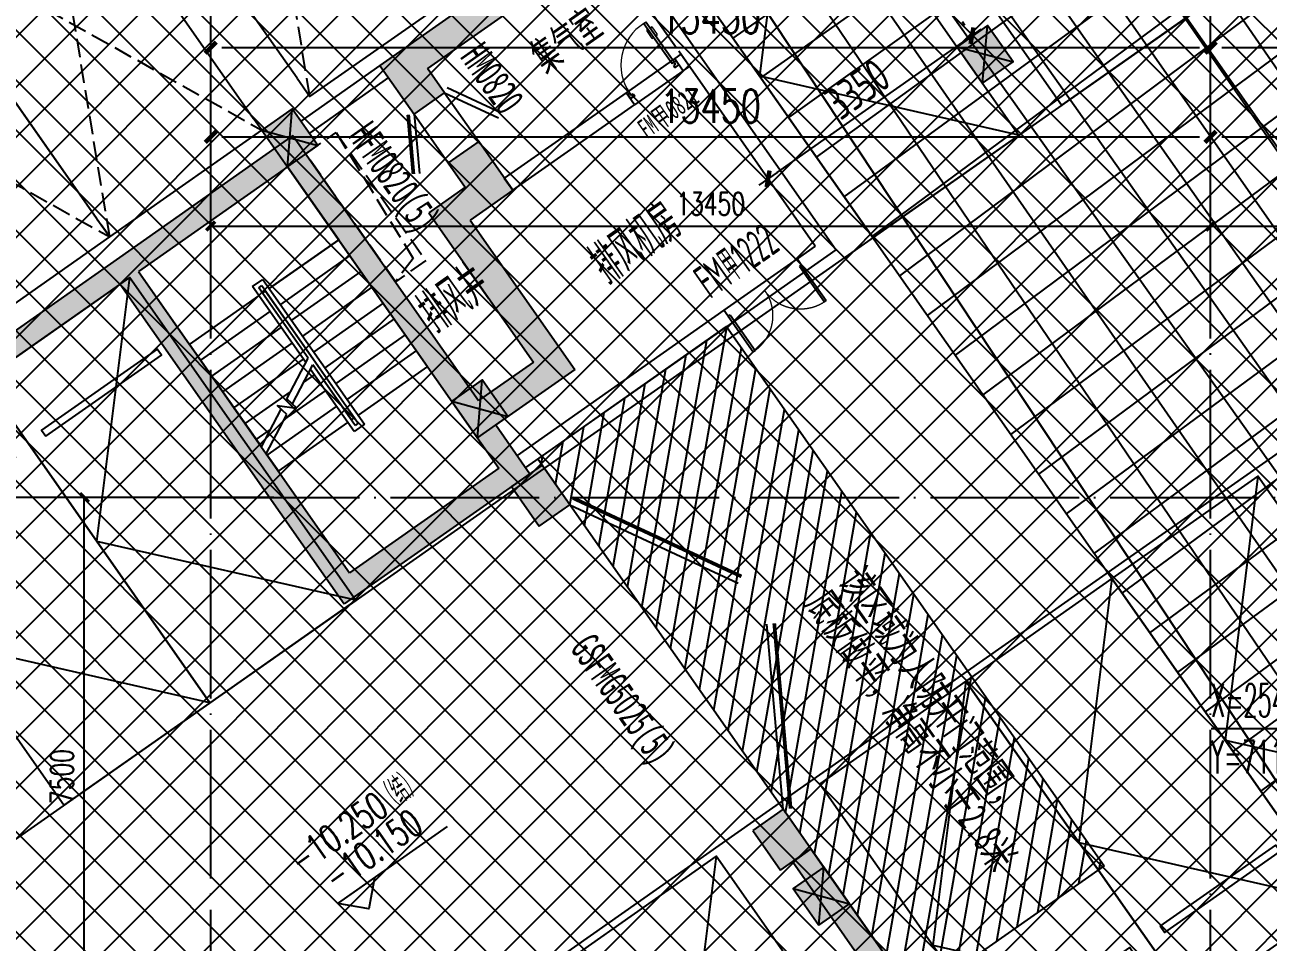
# Model space of a CAD drawing. Header units: millimetres. Extents: x 12325263 to 13848842, y -1463133 to 573208.
# Drawn here: x 12542347 to 12559070, y -1058862 to -1046532 of the extents above; entities that cross this region are included whole.
import ezdxf
from ezdxf.enums import TextEntityAlignment as Align
from ezdxf.xclip import XClip

# ---------------------------------------------------------------- set-up
doc = ezdxf.new("R2010")
doc.units = ezdxf.units.MM
doc.header["$LTSCALE"] = 1000
doc.header["$XCLIPFRAME"] = 0
for name, pattern in [('-2F平面$0$DASH', [0.35, 0.25, -0.1]), ('DASH', [0.35, 0.25, -0.1]), ('DOTE', [2.4200000000000004, 2, -0.2, 0.02, -0.2])]:
    doc.linetypes.add(name, pattern=pattern)
doc.layers.add('-2F平面$0$A-轨迹线', color=8, linetype='Continuous', plot=False)
doc.layers.add('地下室柱网$0$9', color=8, linetype='Continuous', plot=False)
for name, color, linetype in [('-2F平面$0$DIM-ELEV', 3, 'Continuous'), ('-2F平面$0$PARTS-CAR-机械车位', 9, 'Continuous'), ('-2F平面$0$WALL-SHATCH', 8, 'Continuous'), ('-3F平面$0$PARTS-CAR商业', 160, 'Continuous'), ('08#9#1$0$围墙', 34, 'Continuous'), ('A-AXIS', 16, 'DOTE'), ('A-WALL-PATT', 8, 'Continuous'), ('A_WALL(防火墙)', 151, 'Continuous'), ('AXIS', 3, 'Continuous'), ('DIM-PUB-4', 3, 'Continuous'), ('DIM_COOR', 7, 'Continuous'), ('DRWD-DOOR', 2, 'Continuous'), ('DRWD-F-TEXT', 142, 'Continuous'), ('JZ-降板', 1, 'Continuous'), ('PARTS-HOLE', 3, 'Continuous'), ('PUB-TEXT', 7, 'Continuous'), ('PUB_DIM', 83, 'Continuous'), ('PUB_HATCH', 8, 'Continuous'), ('PUB_TEXT', 7, 'Continuous'), ('ROAD-LINE', 20, 'Continuous'), ('WALL', 5, 'Continuous'), ('WINDOW_TEXT', 7, 'Continuous'), ('人防墙', 6, 'Continuous'), ('人防平时标注', 42, 'Continuous'), ('人防门', 60, 'Continuous'), ('人防门编号', 73, 'Continuous'), ('地下室柱网$0$0q-柱0', 8, 'Continuous'), ('地下室柱网$0$0q-柱填充', 8, 'Continuous')]:
    doc.layers.add(name, color=color, linetype=linetype)
doc.layers.add('人防文字', color=3, linetype='Continuous', lineweight=15)
doc.styles.add('-2F平面$0$Standard', font='simplex.shx', dxfattribs={"bigfont": 'gbcbig.shx'})
doc.styles.add('_TCH_DIM', font='SIMPLEX.shx', dxfattribs={"width": 0.7, "bigfont": 'GBCBIG.shx'})
doc.styles.add('_TCH_DIM_T3', font='SIMPLEX.shx', dxfattribs={"width": 0.7058823529411765, "bigfont": 'GBCBIG.shx'})
doc.styles.add('hztxt', font='gbenor.shx', dxfattribs={"width": 0.7, "bigfont": 'gbcbig.shx'})
doc.styles.get("Standard").update_dxf_attribs({"font": 'gbenor.shx', "bigfont": 'gbcbig.shx'})
doc.styles.add('YQ_DIM', font='SUPEROS.SHX', dxfattribs={"width": 0.8, "bigfont": 'HZDX.SHX'})
doc.styles.add('标注宋体', font='', dxfattribs={"width": 0.6})
doc.styles.get('标注宋体').set_extended_font_data('NSimSun')
doc.dimstyles.new('_TCH_ARCH&&120', dxfattribs={"dimtxt": 306, "dimasz": 120, "dimexe": 300, "dimexo": 360, "dimgap": 147, "dimtad": 1, "dimdec": 0, "dimzin": 0, "dimdsep": 46, "dimtxsty": '_TCH_DIM_T3', "dimblk": 'ARCHTICK', "dimcen": 0.09, "dimclrt": 7, "dimazin": 2, "dimtfac": 1, "dimtdec": 0, "dimtix": 1, "dimtmove": 2, "dimatfit": 3, "dimfxl": 1, "dimfxlon": 1, "dimtolj": 1, "dimtzin": 0, "dimarcsym": 0})
doc.dimstyles.new('_TCH_ARCH&&150', dxfattribs={"dimtxt": 446.25, "dimasz": 150, "dimexe": 375, "dimexo": 450, "dimgap": 189.375, "dimtad": 1, "dimdec": 0, "dimzin": 0, "dimdsep": 46, "dimtxsty": '_TCH_DIM_T3', "dimblk": 'asdggshdfhsg_ArchTick', "dimcen": 0.09, "dimclrt": 7, "dimazin": 2, "dimtfac": 1, "dimtdec": 0, "dimtix": 1, "dimtmove": 2, "dimatfit": 3, "dimfxl": 1, "dimtolj": 1, "dimtzin": 0, "dimarcsym": 0})
doc.dimstyles.new('yq150', dxfattribs={"dimscale": 150, "dimtxt": 3, "dimasz": 1, "dimexe": 1.5, "dimexo": 2, "dimgap": 0.5, "dimtad": 1, "dimdec": 0, "dimdsep": 46, "dimtxsty": 'YQ_DIM', "dimblk": 'adgshgYQTICK', "dimcen": 0, "dimclrd": 256, "dimclre": 256, "dimclrt": 7, "dimadec": 1, "dimazin": 2, "dimtfac": 1, "dimtdec": 0, "dimtix": 1, "dimtmove": 2, "dimatfit": 2, "dimfxl": 1, "dimtolj": 1, "dimtzin": 0, "dimarcsym": 0})

# ---------------------------------------------------------------- blocks, each defined once
blk = doc.blocks.new('asdgafgfasdfagfagasdgagadfgsdhgd$DorLib2D$00000197')
at = {"color": 0}
for p, q in [((-0.5000000000020535, 0.3125000000058158), (0.3660254037822774, 0.8125000000058442)), ((-0.5500000000021537, -0.3991025403811186), (0.3160254037824011, -0.8991025403810973)), ((-0.5000000000020535, -0.3125000000026574), (0.3660254037822774, -0.8125000000026894))]:
    blk.add_line(p, q, dxfattribs=at)
at = {"color": 0, "const_width": 0.0625}
blk.add_lwpolyline([(-0.5500000000021537, 0.3991025403842698), (0.3160254037824011, 0.899102540384245)], dxfattribs=at)
blk = doc.blocks.new('asdgafgfasdfagfagasdgagadfgsdhgd$DorLib2D$00000009')
for p, q in [((0.4128784780300046, 0.9052619659617922), (0.4128784780300046, 0.08070055595349494)), ((0.4541065485304194, 0.9052619659617922), (0.4128784780300046, 0.9052619659617922)), ((0.4541065485304194, 0.08070055595349494), (0.4541065485304194, 0.9052619659617922)), ((0.4128784780300046, 0.7821568824082695), (0.3780038555081039, 0.7821568824082694)), ((0.4889811710523202, 0.7821568824082694), (0.4541065485304194, 0.7821568824082695)), ((0.4128784780300046, 0.6235084014994399), (0.3780038555081039, 0.6235084014994398)), ((0.4889811710523202, 0.6235084014994398), (0.4541065485304194, 0.6235084014994399)), ((-0.4941390729791224, 0.08070055595349494), (-0.4529110024787076, 0.08070055595349494)), ((-0.4941390729791224, -0.001755585047334795), (-0.4941390729791224, 0.08070055595349494)), ((-0.4529110024787076, 0.08070055595349494), (-0.4529110024787076, 0.03947248545308008)), ((-0.4529110024787076, 0.03947248545308008), (-0.4116829319782927, 0.03947248545308008)), ((-0.4116829319782927, 0.03947248545308008), (-0.4116829319782927, -0.001755585047334795)), ((0.4128784780300046, 0.08070055595349494), (0.4541065485304194, 0.08070055595349494)), ((0.4541065485304194, 0.03947248545308008), (0.4128784780300046, 0.03947248545308008)), ((0.4128784780300046, 0.03947248545308008), (0.4128784780300046, -0.001755585047334795)), ((0.4953346190308343, 0.08070055595349494), (0.4541065485304194, 0.08070055595349494)), ((0.4541065485304194, 0.08070055595349494), (0.4541065485304194, 0.03947248545308008)), ((0.4953346190308343, -0.001755585047334795), (0.4953346190308343, 0.08070055595349494)), ((-0.4941390729791224, -0.001755585047334795), (-0.4941390729791224, -0.001755585047334795)), ((-0.4116829319782927, -0.001755585047334795), (-0.4941390729791224, -0.001755585047334795)), ((0.4128784780300046, -0.001755585047334795), (0.4953346190308343, -0.001755585047334795)), ((0.4953346190308343, -0.001755585047334795), (0.4953346190308343, -0.001755585047334795))]:
    blk.add_line(p, q)
at = {"lineweight": 13}
for p, q in [((0.3780038555081039, 0.7821568824082694), (0.3780038555081039, 0.6235084014994398)), ((0.4889811710523202, 0.7821568824082694), (0.4889811710523202, 0.6235084014994398))]:
    blk.add_line(p, q, dxfattribs=at)
blk.add_arc((0.3716497624938499, 0.08173193500353383), 0.8245614100082972, 87.13397114007623, 180.0716668053313, dxfattribs=at)
blk = doc.blocks.new('asdgafgfasdfagfagasdgagadfgsdhgd$DorLib2D$00000211')
at = {"color": 0}
for p, q in [((-0.4999999999998872, 0.04999999999998384), (-0.0669872981076951, 0.299999999999979)), ((0.5000000000001146, 0.05000000000001181), (0.06698729810792248, 0.3000000000000083))]:
    blk.add_line(p, q, dxfattribs=at)
at = {"color": 0, "const_width": 0.01}
for points in [[(-0.509999999999887, 0.06732050807566958), (-0.07698729810769844, 0.31732050807565)], [(0.5100000000001126, 0.06732050807569756), (0.07698729810792404, 0.3173205080756794)]]:
    blk.add_lwpolyline(points, dxfattribs=at)
blk = doc.blocks.new('asdgafgf20230228-rf2')
at = {"layer": 'PUB_HATCH'}
for points in [[(-7683.509828091276, 83365.8009478415), (-7975.595553809568, 83478.52833959513), (-24473.22306359903, 71909.05570535014), (-23834.18720723913, 71868.64316059068), (-7645.017180182625, 83221.80042444746)], [(-24473.22306359903, 71909.05570535014), (-24013.89818449258, 71254.07591312521), (-23604.52873756889, 71541.1589253802), (-23834.18720723913, 71868.64316059068)], [(-25717.27642477844, 70548.06848391441), (-25643.90661884039, 70965.93851883309), (-27977.31109477595, 69329.56630655183), (-27889.76872960066, 69146.67998054838), (-27723.18671303691, 69141.36172137634)], [(-25643.90661884039, 70965.93851883309), (-25717.27642477844, 70548.06848391441), (-23219.62343275087, 66986.57377295043), (-23094.15448596408, 67155.99016380796), (-23146.25458727237, 67404.44517742353)], [(-22685.86307442742, 70231.17666110769), (-23145.19591796089, 70886.16781030233), (-23554.56536488458, 70599.08479804732), (-23324.89893080385, 70271.58920589069)], [(-22685.86307442742, 70231.17666110769), (-23324.89893080385, 70271.58920589069), (-23816.15228884889, 69927.08256223482), (-23258.98758222218, 69829.2553361054)], [(-23258.98758222218, 69829.2553361054), (-23816.15228884889, 69927.08256223482), (-22409.42080180096, 67921.17270738685), (-21852.25609514173, 67823.34548121106)], [(-27889.76872960065, 69146.67998054838), (-27977.31109477601, 69329.56630655179), (-51597.92745954044, 52764.8769631898), (-51016.30820559776, 52806.33830780312), (-27968.80838098908, 68969.11191371699)], [(-27889.76872960065, 69146.67998054839), (-27968.80838098908, 68969.11191371699), (-24954.40079407765, 64670.75793420112), (-24881.03098816707, 65088.62796916491), (-27723.18671303691, 69141.36172137634)], [(-21852.25609514173, 67823.34548121106), (-22409.42080180096, 67921.17270738685), (-23146.25458727237, 67404.44517742353), (-23094.15448597405, 67155.99016382219), (-22916.58543789892, 67076.95154109258)], [(-23094.15448597405, 67155.99016382219), (-23219.62343272095, 66986.57377290777), (-22875.12069998246, 66495.33473217725), (-22457.24716998234, 66421.96431266522), (-22916.58543789892, 67076.95154109258)], [(-22457.24716998234, 66421.96431266522), (-22875.12069998246, 66495.33473217725), (-24881.03098816707, 65088.62796916491), (-24954.40079407765, 64670.75793420112)], [(-22702.87746138402, 66249.70845727486), (-22329.66889751876, 65717.51652340112), (-21920.29672990512, 66004.59565601674), (-22293.5052937704, 66536.78758989047)], [(-18676.31219438341, 61378.70394138019), (-19049.50540374905, 61910.87397988055), (-19458.87757136269, 61623.79484726493), (-19085.68436199703, 61091.62480876459)], [(-18921.93213467569, 61206.45167030124), (-17285.80664044887, 58873.45291379686), (-17040.18684356432, 59045.70538947831), (-18676.31233779113, 61378.70414598269)]]:
    blk.add_hatch(color=256, dxfattribs=at).paths.add_polyline_path(points)
at = {"layer": '人防平时标注'}
h = blk.add_hatch(dxfattribs=at)
h.set_pattern_fill('ANSI31', color=8, scale=150, angle=-144.9592937361118)
h.set_pattern_definition([(260.0407062638881, (6175280.889352258, 8060776.246489499), (234.5366644319632, -41.1833541874465), [])])
h.paths.add_polyline_path([(-14731.48329288699, 61152.67402693257), (-17269.59073232673, 59372.7834056078), (-22350.87409842201, 66618.69623087323), (-19812.78884210251, 68398.6071878483)])
at = {"layer": '人防墙'}
for p, q in [((-7975.595553809568, 83478.52833959513), (-24473.22306359903, 71909.05570535014)), ((-7645.017180182625, 83221.80042444746), (-23834.18720723913, 71868.64316059068)), ((-20426.35339983368, 72060.00597111127), (-20508.22728968847, 72002.58936838016)), ((-20508.22728968847, 72002.58936838016), (-20393.39408485281, 71838.84158956421)), ((-20311.520194998, 71896.2581922953), (-20426.35339983368, 72060.00597111127)), ((-24473.22306359903, 71909.05570535014), (-24013.89818449258, 71254.07591312521)), ((-23604.52873756889, 71541.1589253802), (-23834.18720723913, 71868.64316059068)), ((-20393.39408485281, 71838.84158956421), (-20311.520194998, 71896.2581922953)), ((-24013.89818449258, 71254.07591312521), (-23604.52873756889, 71541.1589253802)), ((-21163.21840495213, 71543.25654903761), (-22800.69627915511, 70394.92444034028)), ((-21048.38520011647, 71379.50877022166), (-21163.21840495213, 71543.25654903761)), ((-22685.86307431942, 70231.17666152431), (-21048.38520011647, 71379.50877022166)), ((-25643.90661884039, 70965.93851883309), (-27977.31109477595, 69329.56630655183)), ((-25643.90661884039, 70965.93851883309), (-23146.25458727237, 67404.44517742353)), ((-23145.19591796089, 70886.16781030233), (-23554.56536488458, 70599.08479804732)), ((-22685.86307442742, 70231.17666110769), (-23145.19591796089, 70886.16781030233)), ((-23554.56536488458, 70599.08479804732), (-23324.89893080385, 70271.58920589069)), ((-25717.27642477844, 70548.06848391441), (-27723.18671303691, 69141.36172137634)), ((-25717.27642477844, 70548.06848391441), (-23219.62343275087, 66986.57377295043)), ((-23324.89893080385, 70271.58920589069), (-23816.15228884889, 69927.08256223482)), ((-22800.69627915511, 70394.92444034028), (-22685.86307431942, 70231.17666152431)), ((-22685.86307442742, 70231.17666110769), (-23258.98758222218, 69829.2553361054)), ((-23816.15228884889, 69927.08256223482), (-22409.42080180096, 67921.17270738685)), ((-23258.98758222218, 69829.2553361054), (-21852.25609514173, 67823.34548121106)), ((-27977.31109477601, 69329.56630655179), (-51597.92745954044, 52764.8769631898)), ((-27723.18671303691, 69141.36172137634), (-24881.03098816707, 65088.62796916491)), ((-27968.80838098908, 68969.11191371699), (-51016.30820559776, 52806.33830780312)), ((-27968.80838098908, 68969.11191371699), (-24954.40079407765, 64670.75793420112)), ((-22409.42080180096, 67921.17270738685), (-23146.25458727237, 67404.44517742353)), ((-21852.25609514173, 67823.34548121106), (-22916.58543789892, 67076.95154109258)), ((-22916.58543789892, 67076.95154109258), (-22457.24716998234, 66421.96431266522)), ((-23219.62343272095, 66986.57377290777), (-22875.12069998246, 66495.33473217725)), ((-22457.24716998234, 66421.96431266522), (-24954.40079407765, 64670.75793420112)), ((-22875.12069998246, 66495.33473217725), (-24881.03098816707, 65088.62796916491)), ((-22293.5052937704, 66536.78758989047), (-22702.87746138402, 66249.70845727486)), ((-21920.29672990512, 66004.59565601674), (-22293.5052937704, 66536.78758989047)), ((-22702.87746138402, 66249.70845727486), (-22329.66889751876, 65717.51652340112)), ((-22329.66889751876, 65717.51652340112), (-21920.29672990512, 66004.59565601674)), ((-19049.50540374905, 61910.87397988055), (-19458.87757136269, 61623.79484726493)), ((-18676.31219438341, 61378.70394138019), (-19049.50540374905, 61910.87397988055)), ((-19458.87757136269, 61623.79484726493), (-19085.68436199703, 61091.62480876459)), ((-19085.68436199703, 61091.62480876459), (-18676.31219438341, 61378.70394138019)), ((-18676.31233779113, 61378.70414598269), (-18921.93213467569, 61206.45167030124)), ((-18676.31233779113, 61378.70414598269), (-17040.18684356432, 59045.70538947831)), ((-18921.93213467569, 61206.45167030124), (-17285.80664044887, 58873.45291379686))]:
    blk.add_line(p, q, dxfattribs=at)
at = {"layer": '人防平时标注', "elevation": 2.982798457690922e-07}
blk.add_lwpolyline([(-14731.48329288699, 61152.67402693257), (-17269.59073232673, 59372.7834056078), (-22350.87409842201, 66618.69623087323), (-19812.78884210251, 68398.6071878483)], close=True, dxfattribs=at)
at = {"layer": '人防门'}
for p, q in [((-20508.22728968839, 72002.58936838016, 2.833729479557318e-07), (-21163.2184049523, 71543.25654903743, 2.833729479557318e-07)), ((-20393.39408485271, 71838.84158956418, 2.833729479557318e-07), (-21048.38520011662, 71379.50877022145, 2.833729479557318e-07)), ((-23604.52873756886, 71541.15892538015, 2.982798457690922e-07), (-23145.19591796086, 70886.16781030229, 2.982798457690922e-07)), ((-24013.89818449253, 71254.07591312515, 2.982798457690922e-07), (-23554.56536488453, 70599.08479804729, 2.982798457690922e-07)), ((-25717.27474301866, 70548.0660858592), (-27723.18503128178, 69141.35932343849)), ((-25028.27551244525, 69565.57941405686), (-25717.27474301866, 70548.0660858592)), ((-25028.27551244525, 69565.57941405686), (-25961.63785065751, 68911.03014501213)), ((-25961.63785065744, 68911.03014501205), (-25028.27551244525, 69565.57941405686)), ((-25028.27551244525, 69565.57941405686), (-23834.01017945134, 67862.60251626614)), ((-24878.99234582101, 69352.70730183303), (-25812.35468403327, 68698.1580327883)), ((-27723.18503128178, 69141.35932343849), (-27034.18580070837, 68158.87265163615)), ((-24729.70917919678, 69139.83518960918), (-25663.07151740902, 68485.28592056446)), ((-26186.94836631885, 68936.23275465758), (-26047.76275448019, 69033.84097898878)), ((-25471.15171385205, 67915.53397944396), (-26186.94836631885, 68936.23275465758)), ((-26103.37407119873, 68921.5583825944), (-26062.43712654039, 68950.26668386822)), ((-25439.70710876156, 67975.19456072566), (-26103.37407119873, 68921.5583825944)), ((-26062.43712654039, 68950.26668386822), (-24764.82190896024, 67099.91678530684)), ((-26047.76275448019, 69033.84097898878), (-24681.24761384145, 67085.24241324539)), ((-24580.42601257253, 68926.96307738534), (-25513.78835078479, 68272.41380834061)), ((-27034.18580070837, 68158.87265163615), (-26100.8234624961, 68813.42192068072)), ((-27034.18580070837, 68158.87265163615), (-26100.82346249617, 68813.4219206808)), ((-26051.69912890597, 68847.87188220954), (-26010.76218424759, 68876.58018348337)), ((-25439.70710876159, 67975.19456072559), (-26051.69912890603, 68847.87188220955)), ((-26010.7621842476, 68876.58018348346), (-24816.49685125368, 67173.60328569273)), ((-26884.90263408413, 67946.00053941231), (-25951.54029587198, 68600.54980845704)), ((-24431.1428459483, 68714.0909651615), (-25364.50518416054, 68059.54169611678)), ((-24281.85967932406, 68501.21885293766), (-25215.2220175363, 67846.66958389293)), ((-26735.61946745989, 67733.12842718847), (-25802.25712924774, 68387.6776962332)), ((-24132.57651269982, 68288.34674071382), (-25065.93885091207, 67633.7974716691)), ((-26068.59921057004, 66781.98293509395), (-27034.18580070837, 68158.87265163615)), ((-26586.33630083565, 67520.25631496463), (-25652.9739626235, 68174.80558400934)), ((-23983.29334607558, 68075.47462848997), (-24916.65568428782, 67420.92535944526)), ((-26437.05313421142, 67307.3842027408), (-25503.69079599926, 67961.93347178551)), ((-25727.28787364683, 67429.56088050915), (-25439.70710876166, 67975.19456072568)), ((-25651.31655773803, 67359.23075285161), (-25375.17088617765, 67883.1683642893)), ((-25499.47074070734, 67647.33135653836), (-25354.40762937491, 67749.06135956151)), ((-24820.43322568011, 66987.63418891415), (-25406.61549126827, 67823.50778300792)), ((-24857.43379591211, 67144.89498441883), (-25375.17088617782, 67883.16836428955)), ((-24805.75885361858, 67071.208484033), (-25375.17088617778, 67883.16836428961)), ((-23834.01017945134, 67862.60251626614), (-24767.37251766359, 67208.05324722141)), ((-26287.76996758718, 67094.51209051695), (-25678.78904454369, 67521.57883803926)), ((-25764.98105220478, 67143.57246134346), (-25205.12446275078, 67536.18924733784)), ((-25590.23562996612, 67302.68533967501), (-25727.28787364683, 67429.56088050915)), ((-26068.59921057018, 66781.98293509417), (-25801.75838860055, 67288.26623878285)), ((-25989.2036343387, 66668.76786606926), (-25055.84129612654, 67323.31713511399)), ((-25725.78707269176, 67217.9361111253), (-25856.72481416571, 67339.15117713872)), ((-25856.72481416571, 67339.15117713872), (-25590.23562996612, 67302.68533967501)), ((-26004.06298798618, 66689.9567386578), (-25725.78707269176, 67217.9361111253)), ((-25839.92046771446, 66455.89575384543), (-24906.5581295023, 67110.44502289014)), ((-24857.43379591211, 67144.89498441883), (-24816.49685125368, 67173.60328569273)), ((-24681.24761384145, 67085.24241324539), (-24820.43322568011, 66987.63418891415)), ((-24764.82190896024, 67099.91678530684), (-24805.75885361858, 67071.208484033)), ((-26138.48680096294, 66881.63997829311), (-25944.29935604099, 67017.81994284442)), ((-25839.92046771446, 66455.89575384543), (-26004.0629879863, 66689.95673865796))]:
    blk.add_line(p, q, dxfattribs=at)
at = {"layer": '人防门', "yscale": -800}
for name, p, xscale, zscale, rotation in [('asdgafgfasdfagfagasdgagadfgsdhgd$DorLib2D$00000009', (-20778.30624490251, 71691.0490693008), -800, 200, 215.0412492577003), ('asdgafgfasdfagfagasdgagadfgsdhgd$DorLib2D$00000197', (-23579.54705122669, 71070.12186171372), 800, 500, 305.041249280906)]:
    blk.add_blockref(name, p, dxfattribs=dict(at, xscale=xscale, zscale=zscale, rotation=rotation))
at = {"layer": '人防门', "ltscale": 1000, "xscale": -5000, "yscale": -5000, "zscale": 500, "rotation": 125.0407062842888}
blk.add_blockref('asdgafgfasdfagfagasdgagadfgsdhgd$DorLib2D$00000211', (-20689.58715063394, 63814.19525164089), dxfattribs=at)
at = {"layer": 'WINDOW_TEXT', "style": '标注宋体', "width": 0.6}
for s, p in [('0821', (-20513.61642071723, 71177.33753186105)), ('FM', (-20885.0544202593, 70916.85512291733)), ('甲', (-20699.33542048827, 71047.0963273892))]:
    blk.add_text(s, height=264.3459915611814, rotation=35.04124925770028, dxfattribs=at).set_placement(p)
at = {"layer": '人防平时标注', "style": '标注宋体', "width": 0.65}
for s, p in [('该区域为人防开门范围，', (-18308.69687979855, 64982.61013367563, 2.982798457690922e-07)), ('底板做平，净高不小于2.8米', (-18746.55423822068, 64675.55528054829, 2.982798457690922e-07))]:
    blk.add_text(s, height=399.9999999999998, rotation=305.0407082953175, dxfattribs=at).set_placement(p)
at = {"layer": '人防文字', "style": '标注宋体', "width": 0.6}
blk.add_text('集气室', height=400, rotation=35.04125886957824, dxfattribs=at).set_placement((-22258.98729655333, 71804.35000871215, 2.982798457690922e-07))
at = {"layer": '人防门编号', "style": '标注宋体', "width": 0.6}
for s, rotation, p in [('HM0820', 305.0405683190407, (-23404.36823000945, 72023.48131829454, 2.982798457690922e-07)), ('HFM0820(5)', 305.0405683190407, (-24910.80842348747, 70960.61596596614, 2.982798457690922e-07)), ('GSFMG5025(5)', 305.0412529112395, (-21926.55081915297, 64078.42956870794, 2.982798457690922e-07))]:
    blk.add_text(s, height=399.9999999999999, rotation=rotation, dxfattribs=at).set_placement(p)
blk = doc.blocks.new('adgshg13--2F平面$0$A$C7F010FC0')
at = {"layer": '-2F平面$0$WALL-SHATCH'}
h = blk.add_hatch(color=256, dxfattribs=at)
h.dxf.hatch_style = 1
h.paths.add_polyline_path([(-60384.17120504379, -16880.89509773254), (-763.1647881269455, 197.4793643951416), (12587.61850607395, -13153.30393266678), (12587.61850607395, -157996.0197629929), (-162964.8506313562, -188820.4315237999), (-171262.3814957142, -180522.900662899), (-171262.3814957142, -31310.89849328995), (-150707.1909123659, -10755.70791006088), (-131860.0775495768, -7980.895098209381), (-99162.38149428368, -7980.895098209381), (-99162.38149428368, -4980.895097732544), (-76620.42811572552, -4980.895097732544), (-70107.65229141712, -16880.89509773254)], flags=16)
h.paths.add_polyline_path([(-60091.22944009304, -16380.89510011673), (-646.8769880533218, 646.876989364624), (12987.61850607395, -12987.61850786209), (12987.61850607395, -158331.9049158096), (-163100.5840539932, -189250.3835258484), (-171662.3814958334, -180688.5860877037), (-171662.3814958334, -31145.21306848526), (-150777.8961598873, -10260.7277340889), (-131896.6870943308, -7480.895098209381), (-99562.38149428368, -7480.895098209381), (-99562.38149428368, -4580.895097732544), (-76365.55243730545, -4580.895097732544), (-69907.50581622124, -16380.89510774612)])
blk = doc.blocks.new('adgshg13--2F平面$0$Lmark11')
blk.add_line((-250, 250), (1250, 250))
blk.add_lwpolyline([(-250, 250), (250, 250), (0, 0), (-250, 250)], close=True)
at = {"color": 7, "style": '-2F平面$0$Standard', "width": 0.8}
blk.add_attdef('LMARK', text='', height=180, rotation=2.671023348505909e-06, dxfattribs=at).set_placement((1136.74821542413, 324.519974268107), align=Align.RIGHT)
blk = doc.blocks.new('adgshg13-$DorLib2D$00000002')
for p, q in [((-0.5, -5.684341886080802e-17), (-0.5000000000000007, 0.4875)), ((-0.4750000000000007, 0.4875), (-0.5000000000000007, 0.4875)), ((-0.475, -2.842170943040401e-17), (-0.4750000000000007, 0.4875)), ((0.475, -2.842170943040401e-17), (0.4750000000000007, 0.4875)), ((0.4750000000000007, 0.4875), (0.5000000000000007, 0.4875)), ((0.5, -5.684341886080802e-17), (0.5000000000000007, 0.4875)), ((-0.5, -5.684341886080802e-17), (-0.475, -2.842170943040401e-17)), ((0.5, -5.684341886080802e-17), (0.475, -2.842170943040401e-17))]:
    blk.add_line(p, q)
at = {"lineweight": 13}
for centre, start, end in [((-0.4875, -4.263256414560601e-17), 0, 88.53071641864632), ((0.4875, -4.263256414560601e-17), 91.4692835813537, 180)]:
    blk.add_arc(centre, 0.4875, start, end, dxfattribs=at)
blk = doc.blocks.new('adgshgbj--2F平面$0$报建车道-2')
at = {"layer": 'ROAD-LINE'}
for p, q in [((125480.7002551556, -49434.62046480179), (84433.11866140366, -90482.20204544067)), ((127319.1778882742, -55374.31742620468), (96418.61154270172, -86274.88375711441))]:
    blk.add_line(p, q, dxfattribs=at)
blk = doc.blocks.new('adgshgYQTICK')
blk.add_line((-1, 1.110223024625157e-16), (1, 1.110223024625157e-16))
at = {"const_width": 0.4}
blk.add_lwpolyline([(0.5303300858899105, 0.5303300858899106), (-0.5303300858899106, -0.5303300858899105)], dxfattribs=at)
blk = doc.blocks.new('*D1125')
at = {"layer": 'Defpoints', "color": 0, "transparency": 16777216}
for p in [(498952.974828314, 137152.4276277532), (499045.6320402622, 137059.7704157818), (496676.7914077062, 134690.9297838204)]:
    blk.add_point(p, dxfattribs=at)
at = {"layer": 'DIM-PUB-4', "lineweight": -2, "transparency": 16777216}
for p, q in [((498833.5000059329, 137271.9024501644), (498793.875802567, 137311.5266535402)), ((496690.2002129493, 134889.6530129566), (498846.9088111227, 137046.3616105886)), ((496464.6593733769, 134903.061818203), (496425.035170011, 134942.6860215788))]:
    blk.add_line(p, q, dxfattribs=at)
at = {"layer": 'DIM-PUB-4', "lineweight": -2, "transparency": 16777216, "xscale": 150, "yscale": 150, "zscale": 150}
for p, rotation in [((498952.974828314, 137152.4276277532), 44.99999999280853), ((496584.134195758, 134783.5869957919), 224.9999999928086)]:
    blk.add_blockref('adgshgYQTICK', p, dxfattribs=dict(at, rotation=rotation))
at = {"layer": 'DIM-PUB-4', "color": 7, "transparency": 16777216, "insert": (497556.4224776942, 136180.1393461547), "char_height": 450, "attachment_point": 5, "rotation": 44.99999999280853, "style": 'YQ_DIM'}
blk.add_mtext('\\A1;3350', dxfattribs=at)
blk = doc.blocks.new('adgshg2qbj-bj-13--2F平面$0$CAR-机械车位')
at = {"layer": '-2F平面$0$A-轨迹线', "color": 251, "linetype": '-2F平面$0$DASH'}
blk.add_lwpolyline([(2499.999999523163, 3642.523668289185, 0.2902472329864041), (2499.999999523163, 6480.476332187653), (2499.999999523163, 8022.202206134796, 0.4504144067848935), (-2948.500000476837, 6924.315240859985), (-2948.500000476837, 5200), (-4.76837158203125e-07, 5200.000000476837)], format="xyb", dxfattribs=at)
at = {"linetype": '-2F平面$0$DASH'}
for p, q in [((2500, 5200), (4.76837158203125e-07, 4.76837158203125e-07)), ((2500, 0), (-4.76837158203125e-07, 5200.000000476837))]:
    blk.add_line(p, q, dxfattribs=at)
for p, q in [((2500, 5200), (-4.76837158203125e-07, 5200.000000476837)), ((-4.76837158203125e-07, 5200.000000476837), (4.76837158203125e-07, 199.9999990463257)), ((2499.999999523163, 299.9999995231628), (2500, 5200))]:
    blk.add_line(p, q)
blk.add_lwpolyline([(2499.999999523163, 299.9999995231628), (2500, 0), (4.76837158203125e-07, 4.76837158203125e-07), (4.76837158203125e-07, 199.9999990463257)])
blk = doc.blocks.new('adgshg2qbj-syc-bj-13-CAR-14')
blk.add_lwpolyline([(-1.430511474609375e-06, -200), (2399.999998569489, -199.9999995231628), (2399.999999046326, -5499.999999761581), (4.76837158203125e-07, -5500.000000476837)], close=True)
blk.add_lwpolyline([(2399.999999046326, -5499.999999761581), (-4.76837158203125e-07, -2850), (2399.999998569489, -199.9999995231628)])
at = {"extrusion": (-0.0004477907749365557, -3.397076456940207e-15, 0.999999899741706), "elevation": -1.074697859522734}
blk.add_lwpolyline([(250.0089585465865, -1300.001920223237), (2150.003242467392, -1299.998074054718), (2150.003041242132, -1199.998075008393), (250.0087563676516, -1200.001920223237)], close=True, dxfattribs=at)
blk = doc.blocks.new('*U491')
at = {"layer": '地下室柱网$0$0q-柱0'}
blk.add_lwpolyline([(-250.0000002384186, -300.0000004768371), (249.9999998807907, -299.9999999999999), (250, 299.9999995231628), (-250, 299.9999990463257)], close=True, dxfattribs=at)
at = {"layer": '地下室柱网$0$0q-柱填充'}
blk.add_solid([(-250, 299.9999990463257), (250, 299.9999995231628), (-250.0000002384186, -300.0000004768371), (249.9999998807907, -299.9999999999999)], dxfattribs=at)
at = {"layer": '地下室柱网$0$9'}
for p, q in [((-250.0000002384186, 299.9999990463257), (249.9999997615814, -299.9999999999999)), ((-250, -299.9999999999999), (250, 300))]:
    blk.add_line(p, q, dxfattribs=at)
blk = doc.blocks.new('asdfaadfg')
at = {"layer": 'DIM_COOR', "color": 3}
blk.add_line((997093.1105879117, 230640.274272826), (994251.8105879116, 230640.274272826), dxfattribs=at)
at = {"layer": 'PUB_TEXT', "style": '_TCH_DIM', "width": 0.4941176470588236}
for s, p in [('X=2542264.127', (994251.8105879116, 230797.774272826)), ('Y=711602.576', (994251.8105879116, 230036.524272826))]:
    blk.add_text(s, height=446.25, dxfattribs=at).set_placement(p)
blk = doc.blocks.new('asdggshdfhsg_ArchTick')
at = {"color": 0, "linetype": 'ByBlock', "const_width": 0.4}
blk.add_lwpolyline([(-0.5, -0.5), (0.5, 0.5)], dxfattribs=at)
blk = doc.blocks.new('*D5247')
at = {"layer": 'AXIS', "color": 0, "lineweight": -2, "transparency": 16777216}
for p, q in [((12411416.81071017, 1082539.759090747), (12411416.81071017, 1085414.759090747)), ((12424866.81071017, 1082539.759090747), (12424866.81071017, 1085414.759090747)), ((12411566.81071017, 1085039.759090747), (12424716.81071017, 1085039.759090747))]:
    blk.add_line(p, q, dxfattribs=at)
at = {"layer": 'Defpoints', "color": 0, "transparency": 16777216}
for p in [(12424866.81071017, 1085039.759090747), (12411416.81071017, 1082089.759090747), (12424866.81071017, 1082089.759090747)]:
    blk.add_point(p, dxfattribs=at)
at = {"layer": 'AXIS', "color": 0, "lineweight": -2, "transparency": 16777216, "xscale": 150, "yscale": 150, "zscale": 150, "rotation": 180}
blk.add_blockref('asdggshdfhsg_ArchTick', (12411416.81071017, 1085039.759090747), dxfattribs=at)
at = {"layer": 'AXIS', "color": 0, "lineweight": -2, "transparency": 16777216, "xscale": 150, "yscale": 150, "zscale": 150}
blk.add_blockref('asdggshdfhsg_ArchTick', (12424866.81071017, 1085039.759090747), dxfattribs=at)
at = {"layer": 'AXIS', "color": 7, "transparency": 16777216, "insert": (12418141.81071017, 1085452.259090747), "char_height": 446.25, "attachment_point": 5, "style": '_TCH_DIM_T3'}
blk.add_mtext('\\A1;13450', dxfattribs=at)
blk = doc.blocks.new('*D5248')
at = {"layer": 'AXIS', "color": 0, "lineweight": -2, "transparency": 16777216}
for p, q in [((12424866.81071017, 1082539.759090747), (12424866.81071017, 1085414.759090747)), ((12470866.81071017, 1082539.759090747), (12470866.81071017, 1085414.759090747)), ((12425016.81071017, 1085039.759090747), (12470716.81071017, 1085039.759090747))]:
    blk.add_line(p, q, dxfattribs=at)
at = {"layer": 'Defpoints', "color": 0, "transparency": 16777216}
for p in [(12470866.81071017, 1085039.759090747), (12424866.81071017, 1082089.759090747), (12470866.81071017, 1082089.759090747)]:
    blk.add_point(p, dxfattribs=at)
at = {"layer": 'AXIS', "color": 0, "lineweight": -2, "transparency": 16777216, "xscale": 150, "yscale": 150, "zscale": 150, "rotation": 180}
blk.add_blockref('asdggshdfhsg_ArchTick', (12424866.81071017, 1085039.759090747), dxfattribs=at)
at = {"layer": 'AXIS', "color": 0, "lineweight": -2, "transparency": 16777216, "xscale": 150, "yscale": 150, "zscale": 150}
blk.add_blockref('asdggshdfhsg_ArchTick', (12470866.81071017, 1085039.759090747), dxfattribs=at)
at = {"layer": 'AXIS', "color": 7, "transparency": 16777216, "insert": (12447866.81071017, 1085452.259090747), "char_height": 446.25, "attachment_point": 5, "style": '_TCH_DIM_T3'}
blk.add_mtext('\\A1;46000', dxfattribs=at)
blk = doc.blocks.new('*D5249')
at = {"layer": 'AXIS', "color": 0, "lineweight": -2, "transparency": 16777216}
for p, q in [((12411416.81071017, 1082539.759090747), (12411416.81071017, 1084214.759090747)), ((12424866.81071017, 1082539.759090747), (12424866.81071017, 1084214.759090747)), ((12411566.81071017, 1083839.759090747), (12424716.81071017, 1083839.759090747))]:
    blk.add_line(p, q, dxfattribs=at)
at = {"layer": 'Defpoints', "color": 0, "transparency": 16777216}
for p in [(12424866.81071017, 1083839.759090747), (12411416.81071017, 1082089.759090747), (12424866.81071017, 1082089.759090747)]:
    blk.add_point(p, dxfattribs=at)
at = {"layer": 'AXIS', "color": 0, "lineweight": -2, "transparency": 16777216, "xscale": 150, "yscale": 150, "zscale": 150, "rotation": 180}
blk.add_blockref('asdggshdfhsg_ArchTick', (12411416.81071017, 1083839.759090747), dxfattribs=at)
at = {"layer": 'AXIS', "color": 0, "lineweight": -2, "transparency": 16777216, "xscale": 150, "yscale": 150, "zscale": 150}
blk.add_blockref('asdggshdfhsg_ArchTick', (12424866.81071017, 1083839.759090747), dxfattribs=at)
at = {"layer": 'AXIS', "color": 7, "transparency": 16777216, "insert": (12418141.81071017, 1084252.259090747), "char_height": 446.25, "attachment_point": 5, "style": '_TCH_DIM_T3'}
blk.add_mtext('\\A1;13450', dxfattribs=at)
blk = doc.blocks.new('*D5250')
at = {"layer": 'AXIS', "color": 0, "lineweight": -2, "transparency": 16777216}
for p, q in [((12424866.81071017, 1082539.759090747), (12424866.81071017, 1084214.759090747)), ((12431366.81071017, 1082539.759090747), (12431366.81071017, 1084214.759090747)), ((12425016.81071017, 1083839.759090747), (12431216.81071017, 1083839.759090747))]:
    blk.add_line(p, q, dxfattribs=at)
at = {"layer": 'Defpoints', "color": 0, "transparency": 16777216}
for p in [(12431366.81071017, 1083839.759090747), (12424866.81071017, 1082089.759090747), (12431366.81071017, 1082089.759090747)]:
    blk.add_point(p, dxfattribs=at)
at = {"layer": 'AXIS', "color": 0, "lineweight": -2, "transparency": 16777216, "xscale": 150, "yscale": 150, "zscale": 150, "rotation": 180}
blk.add_blockref('asdggshdfhsg_ArchTick', (12424866.81071017, 1083839.759090747), dxfattribs=at)
at = {"layer": 'AXIS', "color": 0, "lineweight": -2, "transparency": 16777216, "xscale": 150, "yscale": 150, "zscale": 150}
blk.add_blockref('asdggshdfhsg_ArchTick', (12431366.81071017, 1083839.759090747), dxfattribs=at)
at = {"layer": 'AXIS', "color": 7, "transparency": 16777216, "insert": (12428116.81071017, 1084252.259090747), "char_height": 446.25, "attachment_point": 5, "style": '_TCH_DIM_T3'}
blk.add_mtext('\\A1;6500', dxfattribs=at)
blk = doc.blocks.new('*D5258')
at = {"layer": 'AXIS', "color": 0, "lineweight": -2, "transparency": 16777216}
for p, q in [((12411816.81071017, 1078989.759090748), (12406941.81071017, 1078989.759090748)), ((12407316.81071017, 996139.7590900625), (12407316.81071017, 1078839.759090748)), ((12411816.81071017, 995989.7590900625), (12406941.81071017, 995989.7590900625))]:
    blk.add_line(p, q, dxfattribs=at)
at = {"layer": 'Defpoints', "color": 0, "transparency": 16777216}
for p in [(12407316.81071017, 1078989.759090748), (12412266.81071017, 1078989.759090748), (12412266.81071017, 995989.7590900625)]:
    blk.add_point(p, dxfattribs=at)
at = {"layer": 'AXIS', "color": 0, "lineweight": -2, "transparency": 16777216, "xscale": 150, "yscale": 150, "zscale": 150}
for p, rotation in [((12407316.81071017, 1078989.759090748), 90), ((12407316.81071017, 995989.7590900625), 270)]:
    blk.add_blockref('asdggshdfhsg_ArchTick', p, dxfattribs=dict(at, rotation=rotation))
at = {"layer": 'AXIS', "color": 7, "transparency": 16777216, "insert": (12406904.31071017, 1037489.759090407), "char_height": 446.25, "attachment_point": 5, "rotation": 90, "style": '_TCH_DIM_T3'}
blk.add_mtext('\\A1;83000', dxfattribs=at)
blk = doc.blocks.new('*D5271')
at = {"layer": 'AXIS', "color": 0, "lineweight": -2, "transparency": 16777216}
for p, q in [((12411816.81071017, 1078989.759090748), (12408141.81071017, 1078989.759090748)), ((12408516.81071017, 1071639.759090748), (12408516.81071017, 1078839.759090748)), ((12411816.81071017, 1071489.759090748), (12408141.81071017, 1071489.759090748))]:
    blk.add_line(p, q, dxfattribs=at)
at = {"layer": 'Defpoints', "color": 0, "transparency": 16777216}
for p in [(12408516.81071017, 1078989.759090748), (12412266.81071017, 1078989.759090748), (12412266.81071017, 1071489.759090748)]:
    blk.add_point(p, dxfattribs=at)
at = {"layer": 'AXIS', "color": 0, "lineweight": -2, "transparency": 16777216, "xscale": 150, "yscale": 150, "zscale": 150}
for p, rotation in [((12408516.81071017, 1078989.759090748), 90), ((12408516.81071017, 1071489.759090748), 270)]:
    blk.add_blockref('asdggshdfhsg_ArchTick', p, dxfattribs=dict(at, rotation=rotation))
at = {"layer": 'AXIS', "color": 7, "transparency": 16777216, "insert": (12408104.31071017, 1075239.75909075), "char_height": 446.25, "attachment_point": 5, "rotation": 90, "style": '_TCH_DIM_T3'}
blk.add_mtext('\\A1;7500', dxfattribs=at)
blk = doc.blocks.new('_ArchTick')
at = {"color": 0, "linetype": 'ByBlock', "const_width": 0.4}
blk.add_lwpolyline([(-0.5, -0.5), (0.5, 0.5)], dxfattribs=at)
blk = doc.blocks.new('*D4024')
at = {"layer": 'Defpoints', "color": 0, "transparency": 16777216}
for p in [(12558296.81071018, -1049236.785749282), (12544846.81071018, -1052836.785749282), (12558296.81071018, -1052836.785749282)]:
    blk.add_point(p, dxfattribs=at)
at = {"layer": 'PUB_DIM', "color": 0, "lineweight": -2, "transparency": 16777216}
for p, q in [((12544846.81071018, -1049237.785749282), (12544846.81071018, -1048936.785749282)), ((12558296.81071018, -1049237.785749282), (12558296.81071018, -1048936.785749282)), ((12544846.81071018, -1049236.785749282), (12558296.81071018, -1049236.785749282))]:
    blk.add_line(p, q, dxfattribs=at)
at = {"layer": 'PUB_DIM', "color": 0, "lineweight": -2, "transparency": 16777216, "xscale": 120, "yscale": 120, "zscale": 120, "rotation": 180}
blk.add_blockref('_ArchTick', (12544846.81071018, -1049236.785749282), dxfattribs=at)
at = {"layer": 'PUB_DIM', "color": 0, "lineweight": -2, "transparency": 16777216, "xscale": 120, "yscale": 120, "zscale": 120}
blk.add_blockref('_ArchTick', (12558296.81071018, -1049236.785749282), dxfattribs=at)
at = {"layer": 'PUB_DIM', "color": 7, "transparency": 16777216, "insert": (12551571.81071018, -1048936.785749282), "char_height": 306, "attachment_point": 5, "style": '_TCH_DIM_T3'}
blk.add_mtext('\\A1;13450', dxfattribs=at)
blk = doc.blocks.new('*D4025')
at = {"layer": 'Defpoints', "color": 0, "transparency": 16777216}
for p in [(12564796.81071018, -1049236.785749282), (12558296.81071018, -1052836.785749282), (12564796.81071018, -1052836.785749282)]:
    blk.add_point(p, dxfattribs=at)
at = {"layer": 'PUB_DIM', "color": 0, "lineweight": -2, "transparency": 16777216}
for p, q in [((12558296.81071018, -1049237.785749282), (12558296.81071018, -1048936.785749282)), ((12564796.81071018, -1049237.785749282), (12564796.81071018, -1048936.785749282)), ((12558296.81071018, -1049236.785749282), (12564796.81071018, -1049236.785749282))]:
    blk.add_line(p, q, dxfattribs=at)
at = {"layer": 'PUB_DIM', "color": 0, "lineweight": -2, "transparency": 16777216, "xscale": 120, "yscale": 120, "zscale": 120, "rotation": 180}
blk.add_blockref('_ArchTick', (12558296.81071018, -1049236.785749282), dxfattribs=at)
at = {"layer": 'PUB_DIM', "color": 0, "lineweight": -2, "transparency": 16777216, "xscale": 120, "yscale": 120, "zscale": 120}
blk.add_blockref('_ArchTick', (12564796.81071018, -1049236.785749282), dxfattribs=at)
at = {"layer": 'PUB_DIM', "color": 7, "transparency": 16777216, "insert": (12561546.81071018, -1048936.785749282), "char_height": 306, "attachment_point": 5, "style": '_TCH_DIM_T3'}
blk.add_mtext('\\A1;6500', dxfattribs=at)
blk = doc.blocks.new('*D4032')
at = {"layer": 'Defpoints', "color": 0, "transparency": 16777216}
for p in [(12543146.81071018, -1052886.785749282), (12546746.81071018, -1052886.785749282), (12546746.81071018, -1060386.785749282)]:
    blk.add_point(p, dxfattribs=at)
at = {"layer": 'PUB_DIM', "color": 0, "lineweight": -2, "transparency": 16777216}
for p, q in [((12543147.81071018, -1052886.785749282), (12542846.81071018, -1052886.785749282)), ((12543146.81071018, -1060386.785749282), (12543146.81071018, -1052886.785749282)), ((12543147.81071018, -1060386.785749282), (12542846.81071018, -1060386.785749282))]:
    blk.add_line(p, q, dxfattribs=at)
at = {"layer": 'PUB_DIM', "color": 0, "lineweight": -2, "transparency": 16777216, "xscale": 120, "yscale": 120, "zscale": 120}
for p, rotation in [((12543146.81071018, -1052886.785749282), 90), ((12543146.81071018, -1060386.785749282), 270)]:
    blk.add_blockref('_ArchTick', p, dxfattribs=dict(at, rotation=rotation))
at = {"layer": 'PUB_DIM', "color": 7, "transparency": 16777216, "insert": (12542846.81071018, -1056636.78574928), "char_height": 306, "attachment_point": 5, "rotation": 90, "style": '_TCH_DIM_T3'}
blk.add_mtext('\\A1;7500', dxfattribs=at)
blk = doc.blocks.new('A$C2A3E77E8')
at = {"layer": 'JZ-降板'}
h = blk.add_hatch(dxfattribs=at)
h.set_pattern_fill('ANSI37', color=250, scale=200.0000000000004, angle=-2.385416011097638e-14)
h.set_pattern_definition([(45, (-711597771.7635726, -2542144370.748991), (-449.0128060534587, 449.0128060534586), []), (135, (-711597771.7635726, -2542144370.748991), (-449.0128060534586, -449.0128060534587), [])])
h.paths.add_polyline_path([(507346.1090508588, 125011.6274671485), (494360.5112253148, 137997.2252650212), (505796.7316987477, 149433.4456205303), (506302.8855625391, 149460.0854115419), (509810.7944653947, 145952.1765088995), (517755.3397717196, 138007.6387205089), (517304.8273955584, 137928.5400452614), (517289.593807444, 138015.3040771422), (509775.4871201236, 130502.6168804124), (510638.0868291575, 125589.6162085491)])
at = {"layer": '08#9#1$0$围墙'}
blk.add_line((507832.1251063254, 131810.5071892675), (501609.585429905, 138033.0468621233), dxfattribs=at)
at = {"layer": 'DRWD-DOOR', "color": 2}
for p, q in [((497153.5501661301, 133789.9069161413), (496305.0220031571, 132941.378804202)), ((497294.971455574, 133648.4856176376), (496446.4432926178, 132799.9575061786))]:
    blk.add_line(p, q, dxfattribs=at)
at = {"layer": 'JZ-降板'}
blk.add_lwpolyline([(507346.1090508588, 125011.6274671485), (494360.5112253148, 137997.2252650212), (505796.7316987477, 149433.4456205303), (506302.8855625391, 149460.0854115419), (509810.7944653947, 145952.1765088995), (517755.3397717196, 138007.6387205089), (517755.3397717196, 138007.6387205089), (517304.8273955584, 137928.5400452614), (517289.593807444, 138015.3040771422), (509775.4871201236, 130502.6168804124), (509775.4871201236, 130502.6168804124), (510638.0868291575, 125589.6162085491)], close=True, dxfattribs=at)
at = {"layer": 'PARTS-HOLE', "linetype": 'DASH'}
blk.add_lwpolyline([(492239.1756498534, 132906.0395660347), (491885.6221005972, 132552.4861359594), (490400.697896719, 134037.4105925558), (490754.2508910615, 134390.9635648692)], close=True, dxfattribs=at)
blk.add_lwpolyline([(490754.2508910615, 134390.9635648692), (492068.6159874201, 132901.9861226063), (491885.6223522425, 132552.486387728)], dxfattribs=at)
at = {"layer": 'WALL'}
for p, q in [((497648.5249118768, 134002.0389428071), (494006.9250917155, 137643.6389775246)), ((495067.5754812676, 136300.1458048772), (493865.5037358999, 137502.2176213192)), ((497365.6822036505, 134002.0389471038), (495102.9405704737, 136264.7807140315)), ((491178.4926590919, 135380.9025197029), (490259.2867092919, 134461.6965703906)), ((491319.9140152931, 135239.4811635017), (490400.7080654968, 134320.2752141932)), ((497365.6822036505, 134002.0389471038), (497153.5501651764, 133789.9069170917)), ((497648.5249117613, 134002.0389428115), (497294.9715168476, 133648.4855561254)), ((497294.9715805054, 133648.4854927028), (497153.5502285883, 133789.9068536712)), ((496305.0220284183, 132941.3787789294), (493900.8971743584, 130537.2539076805)), ((496446.4433806017, 132799.9574184378), (494042.3078308124, 130395.8218555453)), ((496446.4434175473, 132799.9573817209), (496305.0220656395, 132941.3787422178))]:
    blk.add_line(p, q, dxfattribs=at)
at = {"layer": '-2F平面$0$DIM-ELEV'}
ref = blk.add_blockref('adgshg13--2F平面$0$Lmark11', (492784.6694084406, 124652.1173758507), dxfattribs=dict(at, xscale=1.200000000000005, yscale=1.200000000000005, zscale=1.200000000000005, rotation=44.99999999489572))
XClip(ref).set_block_clipping_path([(-529.1692605614662, 256.21284198760986), (1355.6507577896118, 780.9177241325378)])
ref.add_attrib('LMARK', '-10.250（结）', dxfattribs={"layer": '0', "color": 7, "height": 359.9999999999999, "rotation": 44.99999751913277, "style": '-2F平面$0$Standard', "width": 0.7000000000000001}).set_placement((493437.481088968, 125901.1688651994), align=Align.RIGHT)
ref = blk.add_blockref('adgshg13--2F平面$0$Lmark11', (492992.5465959311, 124188.7573795316), dxfattribs=dict(at, xscale=1.200000000000005, yscale=1.200000000000005, zscale=1.200000000000005, rotation=44.99999999489572))
ref.add_attrib('LMARK', '-10.150', dxfattribs={"layer": '0', "color": 7, "height": 359.9999999999999, "rotation": 44.99999751913277, "style": '-2F平面$0$Standard', "width": 0.7000000000000001}).set_placement((493553.4065731578, 125367.2274722995), align=Align.RIGHT)
at = {"layer": '-2F平面$0$PARTS-CAR-机械车位', "xscale": -1, "rotation": 44.99999997633154}
for p in [(492089.6377646942, 136574.880019662), (489764.3171209097, 134249.5593738558), (487996.5501672048, 132481.7924208611), (486228.783213241, 130714.025468346)]:
    blk.add_blockref('adgshg2qbj-bj-13--2F平面$0$CAR-机械车位', p, dxfattribs=at)
at = {"layer": '-3F平面$0$PARTS-CAR商业', "rotation": 45}
for p in [(496411.657613134, 140330.1409211119), (494219.0899438858, 138138.6465721133), (486517.520280838, 130437.0768279999), (484820.6223740578, 128740.1789212206)]:
    blk.add_blockref('adgshg2qbj-syc-bj-13-CAR-14', p, dxfattribs=at)
at = {"layer": '-3F平面$0$PARTS-CAR商业', "xscale": -1.000000000000001, "rotation": 225.0000000088703}
for p in [(505957.434465291, 126400.3020534457), (504260.3781911135, 124703.2457790363), (502563.3219166994, 123006.1895051005), (499664.1841089725, 120107.0517005899)]:
    blk.add_blockref('adgshg2qbj-syc-bj-13-CAR-14', p, dxfattribs=at)
blk.add_blockref('adgshgbj--2F平面$0$报建车道-2', (389845.527166605, 200902.2298016546))
at = {"rotation": 45}
for p in [(499168.8374322709, 136936.5650241452), (490153.2259723302, 134214.2039166123), (493299.8511486501, 131067.5787404811), (498956.705398174, 125410.7244906297)]:
    blk.add_blockref('*U491', p, dxfattribs=at)
at = {"layer": 'DRWD-DOOR', "color": 2, "xscale": -1200, "yscale": 1200, "zscale": -1600, "rotation": 224.9999915168318}
blk.add_blockref('adgshg13-$DorLib2D$00000002', (496799.9967613034, 133294.932179448), dxfattribs=at)
at = {"layer": 'WALL', "color": 1}
blk.add_blockref('adgshg13--2F平面$0$A$C7F010FC0', (561507.9086489398, 205483.1249103504), dxfattribs=at)
at = {"layer": 'DRWD-F-TEXT', "width": 0.6}
blk.add_text('FM甲1222', height=450.0000000000009, rotation=45.00000959331547, dxfattribs=at).set_placement((496097.2580622267, 133051.7043342541))
at = {"layer": 'PUB-TEXT', "color": 7, "style": 'hztxt', "width": 0.8}
for s, p in [('排风机房', (494724.8757753354, 132986.0906720124)), ('排风井', (492562.0929112434, 131942.5402893985))]:
    blk.add_text(s, height=549.9999999999999, rotation=45.1951963880602, dxfattribs=at).set_placement(p)
at = {"layer": 'DIM-PUB-4'}
dim = blk.add_linear_dim(base=(498952.974828314, 137152.4276277532), p1=(496676.7914077062, 134690.9297838204), p2=(499045.6320402622, 137059.7704157818), angle=44.99999999280888, dimstyle='yq150', dxfattribs=at)
dim.commit()
dim.dimension.update_dxf_attribs({"geometry": '*D1125', "text_midpoint": (497556.4224776942, 136180.1393461547), "dimtype": 129})
blk = doc.blocks.new('qlzw')
at = {"layer": 'A-AXIS'}
for p, q in [((12411416.81071017, 979489.7590900625), (12411416.81071017, 1082089.759090747)), ((12424866.81071017, 979489.7590900625), (12424866.81071017, 1082089.759090747)), ((12411416.81071017, 1078989.759090748), (12486866.81071017, 1078989.759090747))]:
    blk.add_line(p, q, dxfattribs=at)
at = {"layer": 'AXIS'}
for p, q in [((12411416.81071017, 1082089.759090747), (12411416.81071017, 1086089.759090747)), ((12424866.81071017, 1082089.759090747), (12424866.81071017, 1086089.759090747)), ((12412266.81071017, 1078989.759090748), (12406266.81071017, 1078989.759090748))]:
    blk.add_line(p, q, dxfattribs=at)
for p1, p2, distance, picture, middle in [((12411416.81071017, 1082089.759090747), (12424866.81071017, 1082089.759090747), 2950, '*D5247', (12418141.81071017, 1085452.259090747)), ((12424866.81071017, 1082089.759090747), (12470866.81071017, 1082089.759090747), 2950, '*D5248', (12447866.81071017, 1085452.259090747)), ((12411416.81071017, 1082089.759090747), (12424866.81071017, 1082089.759090747), 1750, '*D5249', (12418141.81071017, 1084252.259090747)), ((12424866.81071017, 1082089.759090747), (12431366.81071017, 1082089.759090747), 1750, '*D5250', (12428116.81071017, 1084252.259090747)), ((12412266.81071017, 995989.7590900625), (12412266.81071017, 1078989.759090748), 4950, '*D5258', (12406904.31071017, 1037489.759090407)), ((12412266.81071017, 1071489.759090748), (12412266.81071017, 1078989.759090748), 3750, '*D5271', (12408104.31071017, 1075239.75909075))]:
    dim = blk.add_aligned_dim(p1=p1, p2=p2, distance=distance, dimstyle='_TCH_ARCH&&150', dxfattribs=at)
    dim.commit()
    dim.dimension.update_dxf_attribs({"geometry": picture, "text_midpoint": middle})

msp = doc.modelspace()

# ---------------------------------------------------------------- hatches: boundary and pattern name
at = {"layer": 'A-WALL-PATT'}
h = msp.add_hatch(dxfattribs=at)
h.set_pattern_fill('ANSI37', color=252, scale=300)
h.set_pattern_definition([(45, (0, 0), (-336.7596045400932, 336.7596045400933), []), (135, (0, 0), (-336.7596045400933, -336.7596045400932), [])])
h.paths.add_polyline_path([(12564696.84673016, -1148386.760650529), (12504241.55586866, -1148386.968996782), (12504241.55586866, -1033957.969702356), (12634041.27854793, -1033957.969702356), (12627844.53130445, -1069250.279870427), (12616665.54488251, -1067287.434339341), (12616902.49451036, -1065937.936057199), (12610631.10040273, -1064836.7827446), (12604673.64264127, -1064836.7827446), (12597896.80488523, -1064836.782266856), (12597896.80488426, -1060786.778310653), (12593492.0969061, -1060786.779739949), (12590496.81316485, -1060786.7791325), (12590496.75995657, -1069586.902750316), (12575796.82544017, -1069586.902779896), (12575796.82728799, -1059986.782731453), (12574896.79212976, -1059986.784659035), (12574896.7927323, -1057336.806514318), (12570296.8081023, -1057336.78805977), (12570296.8276589, -1055286.778438327), (12568296.7954613, -1055286.759358187), (12568296.79450705, -1060086.825720973), (12564596.6223795, -1060086.830699342), (12564596.63502669, -1069486.848643745), (12564696.8625489, -1069486.849599886), (12564696.82107959, -1097986.785750772), (12567296.82108216, -1097986.785750587), (12567296.82107539, -1105536.785749925), (12565696.82107592, -1105536.785749926), (12565696.82107532, -1113036.785662542), (12564696.81070992, -1113036.785575442)])

# ---------------------------------------------------------------- block references
ref = msp.add_blockref('A$C2A3E77E8', (12039933.30876733, -1095474.795956885), dxfattribs=dict(rotation=350.0412492537527))
XClip(ref).set_block_clipping_path([(574517.632849127, 127502.23674306343), (563167.6328490991, 127502.22288467549), (563167.6311767455, 128872.36548285093), (556800.2987149898, 128872.35771109001), (544257.8770271596, 126670.09965810878), (543557.4714692105, 130659.08047959034), (536268.9804626536, 129379.33173123898), (537790.8662453052, 120711.80386261316), (523312.3703787625, 118169.60067071859), (521652.13574292883, 127625.07135696709), (520765.66181714274, 127469.4202569119), (520307.37785156816, 130079.46789511177), (515776.70023758896, 129283.96870927291), (515422.1926091146, 131303.0932199814), (513452.29580140486, 130957.20977362967), (514282.4182554409, 126229.48786514811), (510637.99198265746, 125589.57711327495), (512263.53463128395, 116331.17830774235), (512362.3527807724, 116348.529120174), (517291.10722481646, 88278.01458144141), (519851.8954271879, 88727.62346412987), (522454.62488821335, 73904.41483621066), (519893.7906026859, 73454.76868356578), (526007.3042119928, 38637.45273981895), (480033.70290305093, 30565.02585530118), (466439.1866319198, 28317.0522398334), (446673.6220214516, 140886.98885564134), (578014.3726615645, 163948.422490485), (584117.7942495663, 129187.8787387202)])
msp.add_blockref('asdfaadfg', (11564053.05652186, -1286633.124346181))
at = {"layer": 'A_WALL(防火墙)'}
msp.add_blockref('qlzw', (133430.0103675351, -2131876.544840029), dxfattribs=at)
at = {"layer": '人防墙'}
ref = msp.add_blockref('asdgafgf20230228-rf2', (12571596.84652082, -1118986.684928056), dxfattribs=at)
XClip(ref).set_block_clipping_path([(-67355.29065233096, -38121.284774299944), (65994.70934768021, 85028.71522570006)])

# ---------------------------------------------------------------- dimensions: what is measured, and where the dimension line sits
at = {"layer": 'PUB_DIM'}
for p1, p2, picture, middle in [((12544846.81071018, -1052836.785749282), (12558296.81071018, -1052836.785749282), '*D4024', (12551571.81071018, -1048936.785749282)), ((12558296.81071018, -1052836.785749282), (12564796.81071018, -1052836.785749282), '*D4025', (12561546.81071018, -1048936.785749282)), ((12546746.81071018, -1060386.785749282), (12546746.81071018, -1052886.785749282), '*D4032', (12542846.81071018, -1056636.78574928))]:
    dim = msp.add_aligned_dim(p1=p1, p2=p2, distance=3600, dimstyle='_TCH_ARCH&&120', dxfattribs=at)
    dim.commit()
    dim.dimension.update_dxf_attribs({"geometry": picture, "text_midpoint": middle})

doc.saveas('drawing.dxf')
